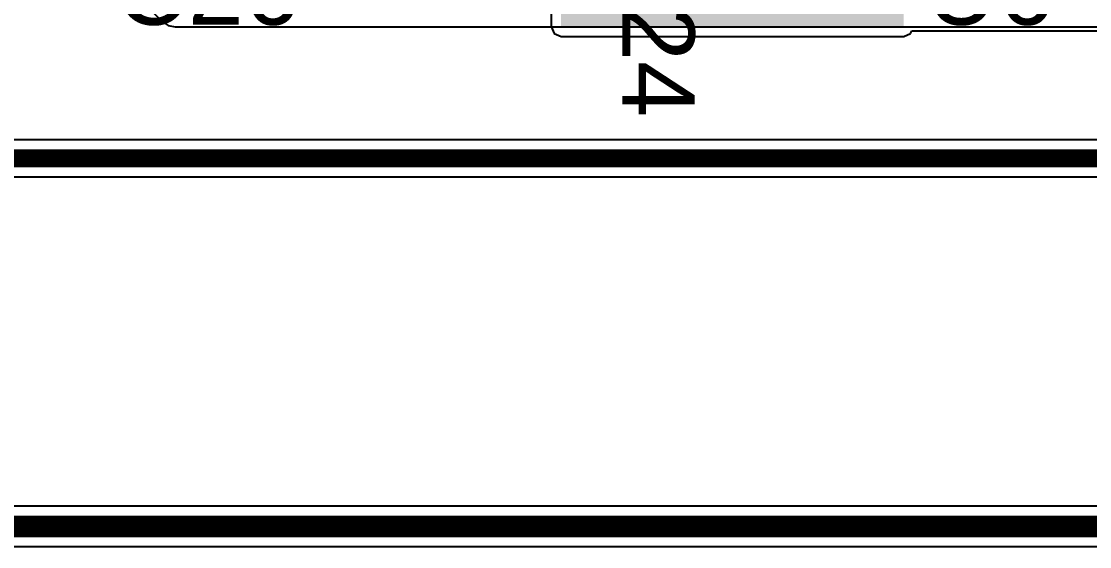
# Model space of a CAD drawing. Header units: millimetres. Extents: x -0.34 to 5.78, y -0.39 to 4.37.
# Drawn here: x 1.196 to 1.788, y 2.155 to 2.446 of the extents above; entities that cross this region are included whole.
import ezdxf

# ---------------------------------------------------------------- set-up
doc = ezdxf.new("R2010")
doc.units = ezdxf.units.MM
doc.header["$MEASUREMENT"] = 0
for name, color, linetype in [('BottomLayer', 5, 'Continuous'), ('TopLayer', 1, 'Continuous'), ('TopOverlay', 2, 'Continuous')]:
    doc.layers.add(name, color=color, linetype=linetype)
doc.styles.add('Arial', font='', dxfattribs={"height": 0.2})
doc.styles.get('Arial').set_extended_font_data('Arial')

msp = doc.modelspace()

# ---------------------------------------------------------------- hatches: boundary and pattern name
at = {"layer": 'TopLayer'}
msp.add_hatch(color=1, dxfattribs=at).paths.add_polyline_path([(1.495, 2.443), (1.685, 2.443), (1.685, 2.543), (1.495, 2.543)])

# ---------------------------------------------------------------- linework, layer by layer
at = {"layer": 'BottomLayer'}
for p, q in [((1.21079, 2.50879), (1.27379, 2.44579)), ((1.27379, 2.44579), (1.2771, 2.44358)), ((1.2771, 2.44358), (1.281, 2.4428)), ((1.281, 2.4428), (2.09, 2.4428)), ((2.35278, 2.3802), (0.84822, 2.3802)), ((0.844, 2.3598), (2.357, 2.3598)), ((4.34835, 2.17722), (0.81756, 2.17722)), ((0.81756, 2.15478), (4.353, 2.15478))]:
    msp.add_line(p, q, dxfattribs=at)
for points, const_width in [([(0.844, 2.37), (2.357, 2.37)], 0.01), ([(0.805, 2.166), (4.353, 2.166)], 0.012)]:
    msp.add_lwpolyline(points, dxfattribs=dict(at, const_width=const_width))
at = {"layer": 'TopLayer'}
for p, q in [((1.48959, 2.543), (1.48959, 2.443)), ((1.48959, 2.443), (1.49117, 2.43917)), ((1.68883, 2.43917), (1.68941, 2.44059)), ((1.68941, 2.44059), (2.267, 2.44059)), ((1.49117, 2.43917), (1.495, 2.43759)), ((1.495, 2.43759), (1.685, 2.43759)), ((1.685, 2.43759), (1.68883, 2.43917))]:
    msp.add_line(p, q, dxfattribs=at)

# ---------------------------------------------------------------- texts
at = {"layer": 'TopOverlay', "style": 'Arial'}
msp.add_text('C24', height=0.04, rotation=270, dxfattribs=at).set_placement((1.52901, 2.49532))
for s, p in [('C26', (1.24768, 2.44401)), ('U6', (1.69698, 2.44401))]:
    msp.add_text(s, height=0.04, dxfattribs=at).set_placement(p)

doc.saveas('drawing.dxf')
